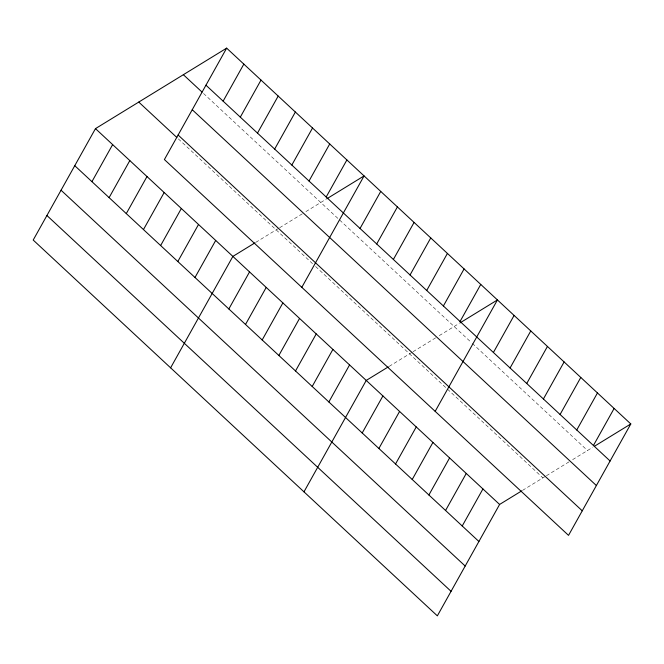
<?xml version="1.0" encoding="UTF-8"?>
<svg xmlns="http://www.w3.org/2000/svg" width="664" height="664" viewBox="0 0 664 664"><rect width="100%" height="100%" fill="white"/><g stroke="black" fill="none" stroke-linecap="round" stroke-linejoin="round"><path stroke-width="0.5" stroke-dasharray="3.32 2.49" d="M255.789 242.352L278.789 228.242M279.668 227.702L304.153 212.679M305.905 211.6L325.866 199.358M389.162 366.37L412.153 352.26M413.033 351.721L437.518 336.698M439.269 335.619L459.231 323.376M522.526 490.389L545.526 476.279M546.397 475.739L570.891 460.716M572.634 459.637L592.595 447.395M203.524 93.458L470.809 342.002M472.328 343.412L587.507 450.516M178.342 138.876L312.536 263.674M315.574 266.488L542.903 477.889"/><path stroke-width="1" d="M226.656 48.14L164.398 159.551L568.533 535.367L630.8 423.956L226.656 48.14L95.467 128.633L33.2 240.044L437.344 615.86L499.602 504.449L521.68 490.904M91.939 181.654L112.639 144.611M109.112 197.623L129.82 160.58M126.284 213.601L146.993 176.549M143.465 229.57L164.166 192.527M223.129 101.16L243.837 64.117M160.638 245.539L181.347 208.496M240.31 117.13L261.01 80.087M177.819 261.516L198.519 224.465M257.483 133.107L278.191 96.056M194.992 277.486L215.692 240.443M274.664 149.076L295.364 112.033M170.607 367.823L232.873 256.412L254.943 242.866M291.836 165.045L312.536 128.003M228.839 308.959L249.539 271.916M309.009 181.023L329.717 143.972M245.514 324.464L266.214 287.421M326.19 196.992L346.89 159.949M262.18 339.96L282.881 302.917M301.805 287.329L364.071 175.918L326.713 198.835M278.855 355.464L299.555 318.421M360.037 228.466L380.738 191.423M295.522 370.968L316.23 333.926M376.704 243.97L397.412 206.927M312.196 386.473L332.896 349.422M393.378 259.466L414.079 222.423M328.863 401.969L349.571 364.926M410.045 274.971L430.753 237.928M303.971 491.841L366.237 380.43L388.307 366.885M426.72 290.475L447.42 253.432M362.204 432.978L382.912 395.935M443.386 305.979L464.094 268.928M378.878 448.482L399.579 411.431M460.061 321.476L480.761 284.433M395.545 463.978L416.253 426.935M435.169 411.348L497.436 299.937L460.086 322.853M412.219 479.483L432.92 442.44M493.402 352.484L514.102 315.442M428.886 494.987L449.594 457.944M510.068 367.989L530.777 330.938M445.561 510.491L466.261 473.44M526.743 383.485L547.443 346.442M462.227 525.988L482.935 488.945M543.409 398.989L564.118 361.946M560.084 414.494L580.784 377.451M576.759 429.998L597.459 392.947M593.425 445.494L614.125 408.451M594.297 446.349L630.8 423.956M205.956 85.191L610.1 460.999M183.364 74.708L202.039 92.064M192.245 109.726L596.38 485.542M178.11 135.008L582.253 510.824M138.759 102.073L176.848 137.489M95.467 128.633L499.602 504.449M74.758 165.685L478.902 541.492M61.046 190.219L465.182 566.035M46.912 215.501L451.055 591.317"/></g></svg>
